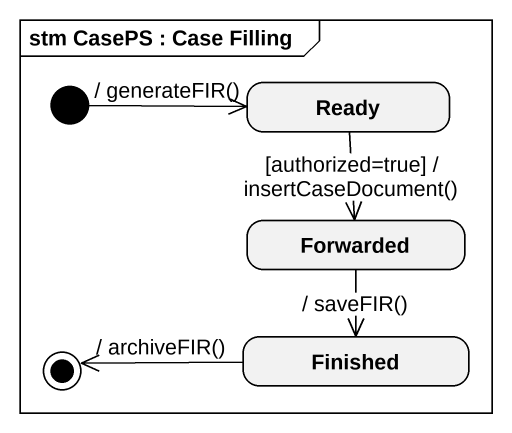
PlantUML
@startuml
mainframe stm CasePS : Case Filling
hide empty description
state Ready
state Forwarded
state Finished
[*] -right-> Ready : / generateFIR()
Ready --> Forwarded : [authorized=true] / insertCaseDocument()
Forwarded --> Finished : / saveFIR()
Finished -left-> [*] : / archiveFIR()
@enduml
